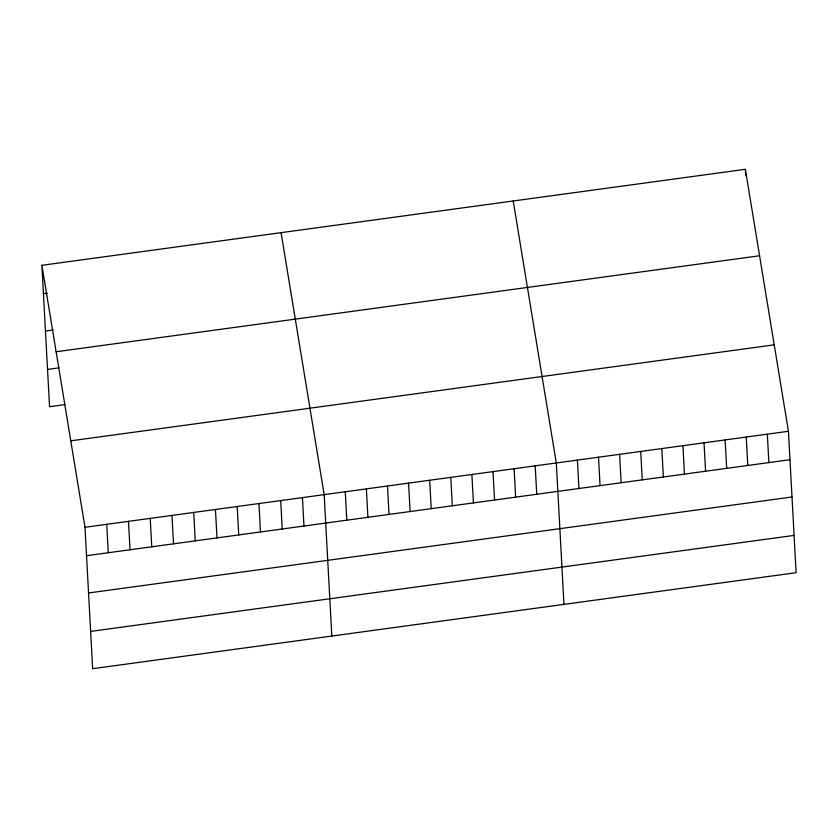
<?xml version="1.0" encoding="UTF-8"?>
<svg xmlns="http://www.w3.org/2000/svg" width="838" height="838" viewBox="0 0 838 838"><rect width="100%" height="100%" fill="white"/><g stroke="black" fill="none" stroke-linecap="round" stroke-linejoin="round"><path stroke-width="1.26" d="M41.9 265.3L745.349 169.307L788.443 431.287L796.1 572.7L92.651 668.693L84.994 527.28L41.9 265.3L49.557 406.713L64.903 404.618M43.44 293.719L47.274 293.195M45.462 331.01L53.129 329.963M56.125 351.761L759.563 255.768M47.536 369.422L59.048 367.851M70.78 440.83L774.218 344.837M84.994 527.28L788.443 431.287M86.534 555.699L789.983 459.706M88.556 592.979L792.004 496.986M90.64 631.402L794.078 535.409M513.212 200.994L556.306 462.964L563.964 604.376M281.076 232.671L324.17 494.64L331.827 636.052M767.336 434.168L768.875 462.586M745.411 170.606L745.694 175.771M746.239 437.048L747.779 465.457M725.132 439.929L726.672 468.337M704.025 442.81L705.565 471.218M682.928 445.69L684.468 474.099M661.821 448.571L663.361 476.979M640.714 451.452L642.254 479.86M619.617 454.322L621.157 482.74M598.51 457.202L600.05 485.621M577.403 460.083L578.943 488.502M535.199 465.844L536.739 494.263M514.103 468.725L515.632 497.144M492.995 471.605L494.535 500.014M471.888 474.486L473.428 502.894M450.792 477.367L452.331 505.775M429.685 480.247L431.224 508.656M408.577 483.128L410.117 511.536M387.481 486.009L389.021 514.417M366.374 488.879L367.913 517.297M345.266 491.759L346.806 520.178M302.424 497.615L303.964 526.023M280.678 500.579L282.217 528.988M258.942 503.544L260.482 531.962M237.196 506.508L238.736 534.927M215.45 509.483L216.99 537.891M193.714 512.447L195.254 540.856M171.968 515.412L173.508 543.831M150.222 518.376L151.762 546.795M128.486 521.351L130.016 549.759M106.74 524.316L108.28 552.724"/></g></svg>
